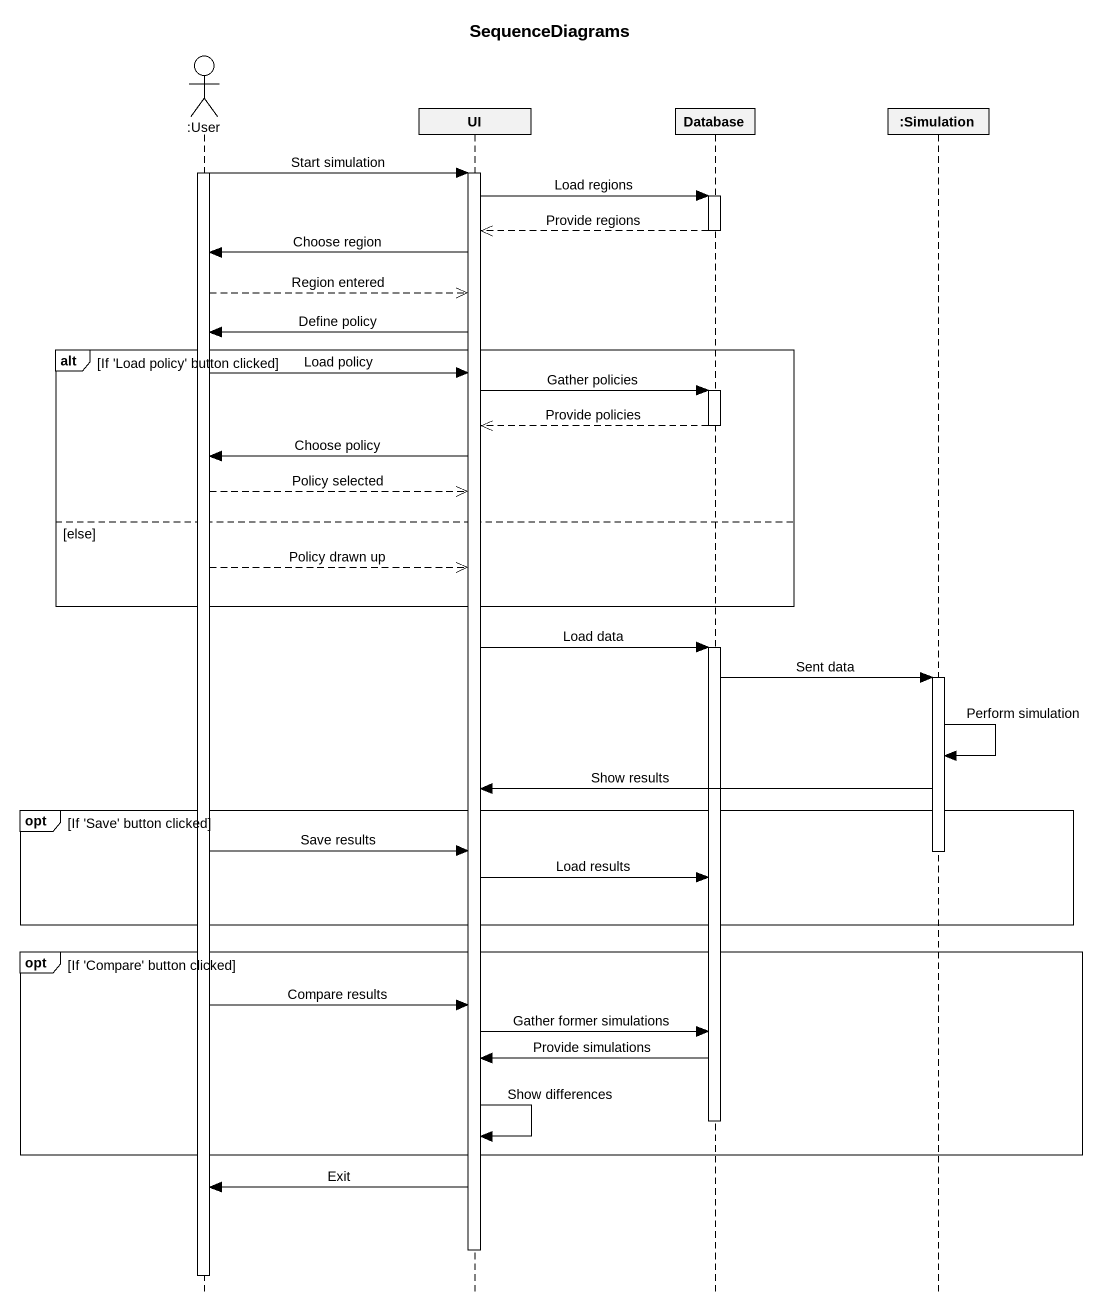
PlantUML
@startuml
title SequenceDiagrams
hide footbox
actor ":User" as User
participant UI
participant "Database" as Database_
participant ":Simulation" as Simulation

activate User
User -> UI : Start simulation
activate UI
UI -> Database_ : Load regions
activate Database_
Database_ -->> UI : Provide regions
deactivate Database_
UI -> User : Choose region
User -->> UI : Region entered
UI -> User : Define policy
alt If 'Load policy' button clicked
  User -> UI : Load policy
  UI -> Database_ : Gather policies
  activate Database_
  Database_ -->> UI : Provide policies
  deactivate Database_
  UI -> User : Choose policy
  User -->> UI : Policy selected
else else
  User -->> UI : Policy drawn up
end
UI -> Database_ : Load data
activate Database_
Database_ -> Simulation : Sent data
activate Simulation
Simulation -> Simulation : Perform simulation
Simulation -> UI : Show results
opt If 'Save' button clicked
  User -> UI : Save results
  deactivate Simulation
  UI -> Database_ : Load results
end
opt If 'Compare' button clicked
  User -> UI : Compare results
  UI -> Database_ : Gather former simulations
  Database_ -> UI : Provide simulations
  deactivate Database_
  UI -> UI : Show differences
end
UI -> User : Exit
deactivate UI
deactivate User
@enduml
